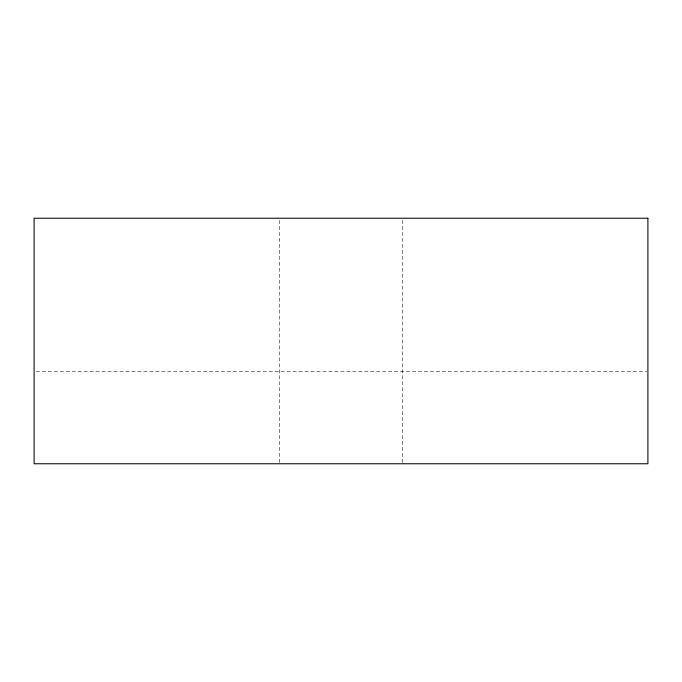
<?xml version="1.0" encoding="UTF-8"?>
<svg xmlns="http://www.w3.org/2000/svg" width="682" height="682" viewBox="0 0 682 682"><rect width="100%" height="100%" fill="white"/><g stroke="black" fill="none" stroke-linecap="round" stroke-linejoin="round"><path stroke-width="0.51" stroke-dasharray="3.41 2.56" d="M36.231 371.69L646.834 371.69M402.38 220.363L402.38 463.76M279.62 220.363L279.62 463.76"/><path stroke-width="1.02" d="M647.9 218.24L34.1 218.24L34.1 463.76L647.9 463.76L647.9 218.24"/></g></svg>
